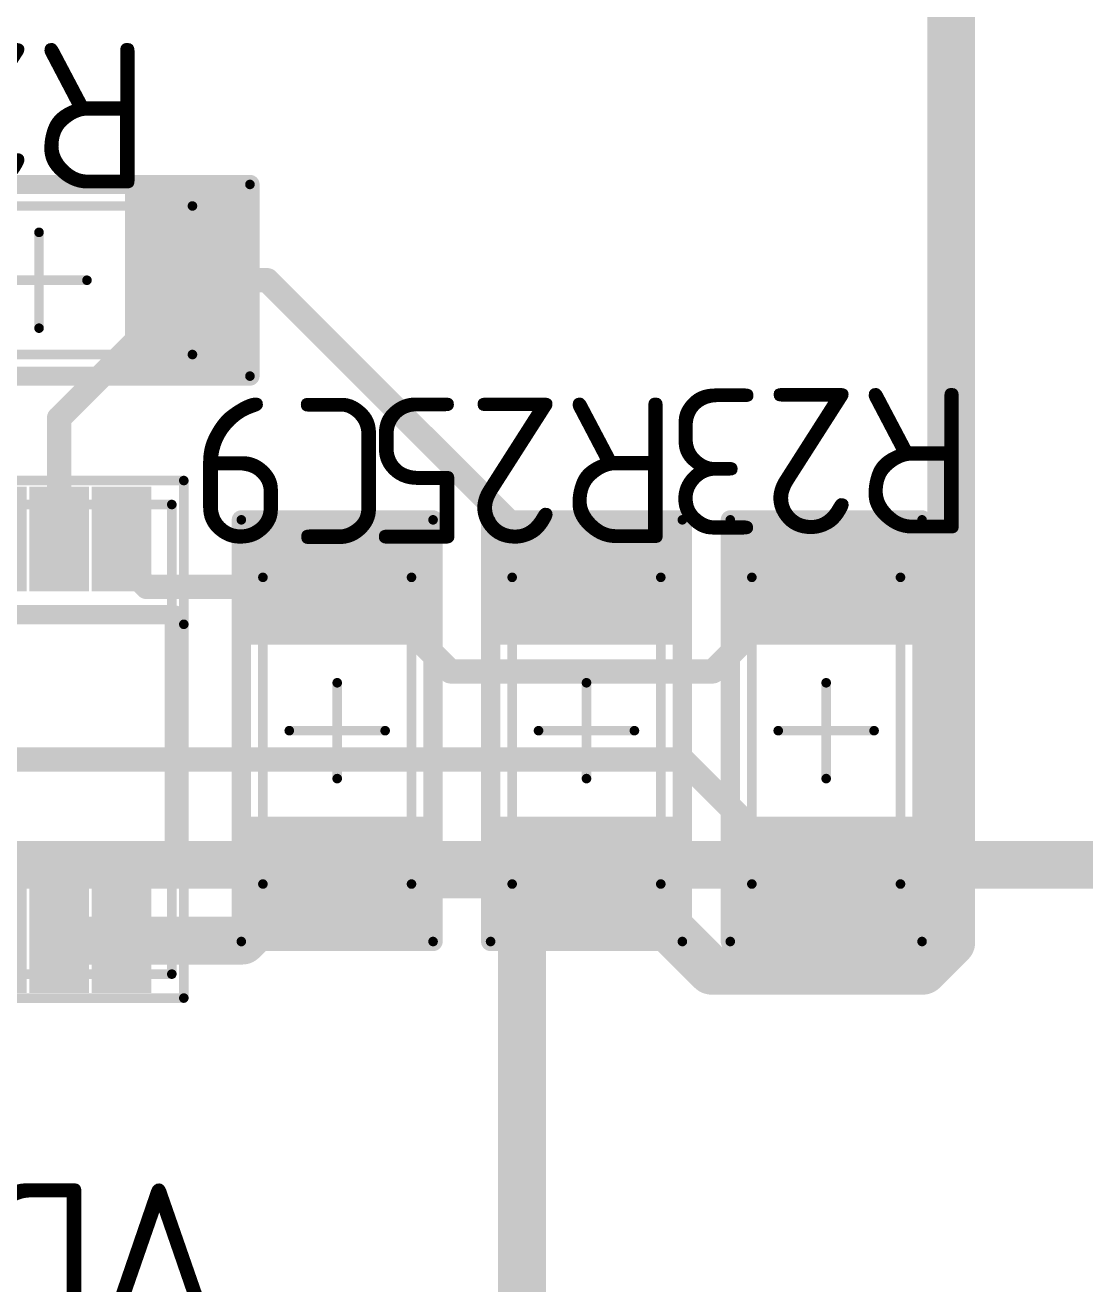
# Model space of a CAD drawing. Header units: inches. Extents: x 0 to 220, y -79 to 15.
# Drawn here: x 88.55 to 99.6, y -36.07 to -22.94 of the extents above; entities that cross this region are included whole.
import ezdxf

# ---------------------------------------------------------------- set-up
doc = ezdxf.new("R2010")
doc.units = ezdxf.units.IN
for name, color, linetype in [('Bottom Layer- Bottom', 5, 'Continuous'), ('Mechanical 1- Top Assy', 6, 'Continuous'), ('Mechanical 13', 56, 'Continuous'), ('Mechanical 15', 56, 'Continuous'), ('Top Layer- Top', 1, 'Continuous'), ('Top Overlay- Top Silk', 2, 'Continuous'), ('Top Paste- Top Paste', 8, 'Continuous'), ('Top Solder- Top Mask', 216, 'Continuous')]:
    doc.layers.add(name, color=color, linetype=linetype)
doc.styles.add('GOST type B', font='', dxfattribs={"height": 0.2})
doc.styles.get('GOST type B').set_extended_font_data('GOST type B')

# ---------------------------------------------------------------- blocks, each defined once
blk = doc.blocks.new('1206_27')
at = {"layer": 'Top Layer- Top'}
for points in [[(-2, -0.8), (-2, 0.8), (-1, 0.8), (-1, -0.8)], [(1, -0.8), (1, 0.8), (2, 0.8), (2, -0.8)]]:
    blk.add_hatch(color=7, dxfattribs=at).paths.add_polyline_path(points)
at = {"layer": 'Top Paste- Top Paste'}
for points in [[(-2, -0.8), (-2, 0.8), (-1, 0.8), (-1, -0.8)], [(1, -0.8), (1, 0.8), (2, 0.8), (2, -0.8)]]:
    blk.add_hatch(color=7, dxfattribs=at).paths.add_polyline_path(points)
at = {"layer": 'Top Solder- Top Mask'}
for points in [[(-2.102, -0.902), (-2.102, 0.902), (-0.898, 0.902), (-0.898, -0.902)], [(0.898, -0.902), (0.898, 0.902), (2.102, 0.902), (2.102, -0.902)]]:
    blk.add_hatch(color=7, dxfattribs=at).paths.add_polyline_path(points)
at = {"layer": 'Mechanical 13'}
for points in [[(-1.6, 0.775, 0.1, 0.1, 0), (-1.6, -0.775, 0.1, 0.1, 0)], [(1.6, 0.775, 0.1, 0.1, 0), (-1.6, 0.775, 0.1, 0.1, 0)], [(1.6, 0.775, 0.1, 0.1, 0), (1.6, -0.775, 0.1, 0.1, 0)], [(1.6, -0.775, 0.1, 0.1, 0), (-1.6, -0.775, 0.1, 0.1, 0)]]:
    blk.add_lwpolyline(points, format="xyseb", dxfattribs=at)
for points in [[(-1.625, 0.775, 0.05, 0.05, 1), (-1.575, 0.775, 0.05, 0.05, 1)], [(-1.625, 0.775, 0.05, 0.05, 1), (-1.575, 0.775, 0.05, 0.05, 1)], [(1.575, 0.775, 0.05, 0.05, 1), (1.625, 0.775, 0.05, 0.05, 1)], [(1.575, 0.775, 0.05, 0.05, 1), (1.625, 0.775, 0.05, 0.05, 1)], [(-1.625, -0.775, 0.05, 0.05, 1), (-1.575, -0.775, 0.05, 0.05, 1)], [(-1.625, -0.775, 0.05, 0.05, 1), (-1.575, -0.775, 0.05, 0.05, 1)], [(1.575, -0.775, 0.05, 0.05, 1), (1.625, -0.775, 0.05, 0.05, 1)], [(1.575, -0.775, 0.05, 0.05, 1), (1.625, -0.775, 0.05, 0.05, 1)]]:
    blk.add_lwpolyline(points, format="xyseb", close=True, dxfattribs=at)
at = {"layer": 'Mechanical 15'}
for points in [[(2.2, 1, 0.1, 0.1, 0), (-2.2, 1, 0.1, 0.1, 0)], [(-2.2, 1, 0.1, 0.1, 0), (-2.2, -1, 0.1, 0.1, 0)], [(2.2, 1, 0.1, 0.1, 0), (2.2, -1, 0.1, 0.1, 0)], [(0, 0.5, 0.1, 0.1, 0), (0, -0.5, 0.1, 0.1, 0)], [(0.5, 0, 0.1, 0.1, 0), (-0.5, 0, 0.1, 0.1, 0)], [(2.2, -1, 0.1, 0.1, 0), (-2.2, -1, 0.1, 0.1, 0)]]:
    blk.add_lwpolyline(points, format="xyseb", dxfattribs=at)
for points in [[(-2.225, 1, 0.05, 0.05, 1), (-2.175, 1, 0.05, 0.05, 1)], [(-2.225, 1, 0.05, 0.05, 1), (-2.175, 1, 0.05, 0.05, 1)], [(2.175, 1, 0.05, 0.05, 1), (2.225, 1, 0.05, 0.05, 1)], [(2.175, 1, 0.05, 0.05, 1), (2.225, 1, 0.05, 0.05, 1)], [(-0.025, 0.5, 0.05, 0.05, 1), (0.025, 0.5, 0.05, 0.05, 1)], [(-0.525, 0, 0.05, 0.05, 1), (-0.475, 0, 0.05, 0.05, 1)], [(0.475, 0, 0.05, 0.05, 1), (0.525, 0, 0.05, 0.05, 1)], [(-0.025, -0.5, 0.05, 0.05, 1), (0.025, -0.5, 0.05, 0.05, 1)], [(-2.225, -1, 0.05, 0.05, 1), (-2.175, -1, 0.05, 0.05, 1)], [(-2.225, -1, 0.05, 0.05, 1), (-2.175, -1, 0.05, 0.05, 1)], [(2.175, -1, 0.05, 0.05, 1), (2.225, -1, 0.05, 0.05, 1)], [(2.175, -1, 0.05, 0.05, 1), (2.225, -1, 0.05, 0.05, 1)]]:
    blk.add_lwpolyline(points, format="xyseb", close=True, dxfattribs=at)
at = {"layer": 'Top Overlay- Top Silk'}
for points in [[(-2.2, 1, 0.2, 0.2, 0), (-2.2, -1, 0.2, 0.2, 0)], [(2.2, 1, 0.2, 0.2, 0), (-2.2, 1, 0.2, 0.2, 0)], [(2.2, 1, 0.2, 0.2, 0), (2.2, -1, 0.2, 0.2, 0)], [(2.2, -1, 0.2, 0.2, 0), (-2.2, -1, 0.2, 0.2, 0)]]:
    blk.add_lwpolyline(points, format="xyseb", dxfattribs=at)
for points in [[(-2.25, 1, 0.1, 0.1, 1), (-2.15, 1, 0.1, 0.1, 1)], [(-2.25, 1, 0.1, 0.1, 1), (-2.15, 1, 0.1, 0.1, 1)], [(2.15, 1, 0.1, 0.1, 1), (2.25, 1, 0.1, 0.1, 1)], [(2.15, 1, 0.1, 0.1, 1), (2.25, 1, 0.1, 0.1, 1)], [(-2.25, -1, 0.1, 0.1, 1), (-2.15, -1, 0.1, 0.1, 1)], [(-2.25, -1, 0.1, 0.1, 1), (-2.15, -1, 0.1, 0.1, 1)], [(2.15, -1, 0.1, 0.1, 1), (2.25, -1, 0.1, 0.1, 1)], [(2.15, -1, 0.1, 0.1, 1), (2.25, -1, 0.1, 0.1, 1)]]:
    blk.add_lwpolyline(points, format="xyseb", close=True, dxfattribs=at)
blk = doc.blocks.new('1206_29')
at = {"layer": 'Top Layer- Top'}
for points in [[(-2, -0.8), (-2, 0.8), (-1, 0.8), (-1, -0.8)], [(1, -0.8), (1, 0.8), (2, 0.8), (2, -0.8)]]:
    blk.add_hatch(color=7, dxfattribs=at).paths.add_polyline_path(points)
at = {"layer": 'Top Paste- Top Paste'}
for points in [[(-2, -0.8), (-2, 0.8), (-1, 0.8), (-1, -0.8)], [(1, -0.8), (1, 0.8), (2, 0.8), (2, -0.8)]]:
    blk.add_hatch(color=7, dxfattribs=at).paths.add_polyline_path(points)
at = {"layer": 'Top Solder- Top Mask'}
for points in [[(-2.102, -0.902), (-2.102, 0.902), (-0.898, 0.902), (-0.898, -0.902)], [(0.898, -0.902), (0.898, 0.902), (2.102, 0.902), (2.102, -0.902)]]:
    blk.add_hatch(color=7, dxfattribs=at).paths.add_polyline_path(points)
at = {"layer": 'Mechanical 13'}
for points in [[(-1.6, 0.775, 0.1, 0.1, 0), (-1.6, -0.775, 0.1, 0.1, 0)], [(-1.6, 0.775, 0.1, 0.1, 0), (1.6, 0.775, 0.1, 0.1, 0)], [(1.6, 0.775, 0.1, 0.1, 0), (1.6, -0.775, 0.1, 0.1, 0)], [(-1.6, -0.775, 0.1, 0.1, 0), (1.6, -0.775, 0.1, 0.1, 0)]]:
    blk.add_lwpolyline(points, format="xyseb", dxfattribs=at)
for points in [[(-1.625, 0.775, 0.05, 0.05, 1), (-1.575, 0.775, 0.05, 0.05, 1)], [(-1.625, 0.775, 0.05, 0.05, 1), (-1.575, 0.775, 0.05, 0.05, 1)], [(1.575, 0.775, 0.05, 0.05, 1), (1.625, 0.775, 0.05, 0.05, 1)], [(1.575, 0.775, 0.05, 0.05, 1), (1.625, 0.775, 0.05, 0.05, 1)], [(-1.625, -0.775, 0.05, 0.05, 1), (-1.575, -0.775, 0.05, 0.05, 1)], [(-1.625, -0.775, 0.05, 0.05, 1), (-1.575, -0.775, 0.05, 0.05, 1)], [(1.575, -0.775, 0.05, 0.05, 1), (1.625, -0.775, 0.05, 0.05, 1)], [(1.575, -0.775, 0.05, 0.05, 1), (1.625, -0.775, 0.05, 0.05, 1)]]:
    blk.add_lwpolyline(points, format="xyseb", close=True, dxfattribs=at)
at = {"layer": 'Mechanical 15'}
for points in [[(-2.2, 1, 0.1, 0.1, 0), (2.2, 1, 0.1, 0.1, 0)], [(-2.2, 1, 0.1, 0.1, 0), (-2.2, -1, 0.1, 0.1, 0)], [(2.2, 1, 0.1, 0.1, 0), (2.2, -1, 0.1, 0.1, 0)], [(0, 0.5, 0.1, 0.1, 0), (0, -0.5, 0.1, 0.1, 0)], [(0.5, 0, 0.1, 0.1, 0), (-0.5, 0, 0.1, 0.1, 0)], [(-2.2, -1, 0.1, 0.1, 0), (2.2, -1, 0.1, 0.1, 0)]]:
    blk.add_lwpolyline(points, format="xyseb", dxfattribs=at)
for points in [[(-2.225, 1, 0.05, 0.05, 1), (-2.175, 1, 0.05, 0.05, 1)], [(-2.225, 1, 0.05, 0.05, 1), (-2.175, 1, 0.05, 0.05, 1)], [(2.175, 1, 0.05, 0.05, 1), (2.225, 1, 0.05, 0.05, 1)], [(2.175, 1, 0.05, 0.05, 1), (2.225, 1, 0.05, 0.05, 1)], [(-0.025, 0.5, 0.05, 0.05, 1), (0.025, 0.5, 0.05, 0.05, 1)], [(-0.525, 0, 0.05, 0.05, 1), (-0.475, 0, 0.05, 0.05, 1)], [(0.475, 0, 0.05, 0.05, 1), (0.525, 0, 0.05, 0.05, 1)], [(-0.025, -0.5, 0.05, 0.05, 1), (0.025, -0.5, 0.05, 0.05, 1)], [(-2.225, -1, 0.05, 0.05, 1), (-2.175, -1, 0.05, 0.05, 1)], [(-2.225, -1, 0.05, 0.05, 1), (-2.175, -1, 0.05, 0.05, 1)], [(2.175, -1, 0.05, 0.05, 1), (2.225, -1, 0.05, 0.05, 1)], [(2.175, -1, 0.05, 0.05, 1), (2.225, -1, 0.05, 0.05, 1)]]:
    blk.add_lwpolyline(points, format="xyseb", close=True, dxfattribs=at)
at = {"layer": 'Top Overlay- Top Silk'}
for points in [[(-2.2, 1, 0.2, 0.2, 0), (2.2, 1, 0.2, 0.2, 0)], [(-2.2, 1, 0.2, 0.2, 0), (-2.2, -1, 0.2, 0.2, 0)], [(2.2, 1, 0.2, 0.2, 0), (2.2, -1, 0.2, 0.2, 0)], [(-2.2, -1, 0.2, 0.2, 0), (2.2, -1, 0.2, 0.2, 0)]]:
    blk.add_lwpolyline(points, format="xyseb", dxfattribs=at)
for points in [[(-2.25, 1, 0.1, 0.1, 1), (-2.15, 1, 0.1, 0.1, 1)], [(-2.25, 1, 0.1, 0.1, 1), (-2.15, 1, 0.1, 0.1, 1)], [(2.15, 1, 0.1, 0.1, 1), (2.25, 1, 0.1, 0.1, 1)], [(2.15, 1, 0.1, 0.1, 1), (2.25, 1, 0.1, 0.1, 1)], [(-2.25, -1, 0.1, 0.1, 1), (-2.15, -1, 0.1, 0.1, 1)], [(-2.25, -1, 0.1, 0.1, 1), (-2.15, -1, 0.1, 0.1, 1)], [(2.15, -1, 0.1, 0.1, 1), (2.25, -1, 0.1, 0.1, 1)], [(2.15, -1, 0.1, 0.1, 1), (2.25, -1, 0.1, 0.1, 1)]]:
    blk.add_lwpolyline(points, format="xyseb", close=True, dxfattribs=at)
blk = doc.blocks.new('1206_31')
at = {"layer": 'Top Layer- Top'}
for points in [[(-2, -0.8), (-2, 0.8), (-1, 0.8), (-1, -0.8)], [(1, -0.8), (1, 0.8), (2, 0.8), (2, -0.8)]]:
    blk.add_hatch(color=7, dxfattribs=at).paths.add_polyline_path(points)
at = {"layer": 'Top Paste- Top Paste'}
for points in [[(-2, -0.8), (-2, 0.8), (-1, 0.8), (-1, -0.8)], [(1, -0.8), (1, 0.8), (2, 0.8), (2, -0.8)]]:
    blk.add_hatch(color=7, dxfattribs=at).paths.add_polyline_path(points)
at = {"layer": 'Top Solder- Top Mask'}
for points in [[(-2.102, -0.902), (-2.102, 0.902), (-0.898, 0.902), (-0.898, -0.902)], [(0.898, -0.902), (0.898, 0.902), (2.102, 0.902), (2.102, -0.902)]]:
    blk.add_hatch(color=7, dxfattribs=at).paths.add_polyline_path(points)
at = {"layer": 'Mechanical 13'}
for points in [[(-1.6, 0.775, 0.1, 0.1, 0), (-1.6, -0.775, 0.1, 0.1, 0)], [(-1.6, 0.775, 0.1, 0.1, 0), (1.6, 0.775, 0.1, 0.1, 0)], [(1.6, 0.775, 0.1, 0.1, 0), (1.6, -0.775, 0.1, 0.1, 0)], [(-1.6, -0.775, 0.1, 0.1, 0), (1.6, -0.775, 0.1, 0.1, 0)]]:
    blk.add_lwpolyline(points, format="xyseb", dxfattribs=at)
for points in [[(-1.625, 0.775, 0.05, 0.05, 1), (-1.575, 0.775, 0.05, 0.05, 1)], [(-1.625, 0.775, 0.05, 0.05, 1), (-1.575, 0.775, 0.05, 0.05, 1)], [(1.575, 0.775, 0.05, 0.05, 1), (1.625, 0.775, 0.05, 0.05, 1)], [(1.575, 0.775, 0.05, 0.05, 1), (1.625, 0.775, 0.05, 0.05, 1)], [(-1.625, -0.775, 0.05, 0.05, 1), (-1.575, -0.775, 0.05, 0.05, 1)], [(-1.625, -0.775, 0.05, 0.05, 1), (-1.575, -0.775, 0.05, 0.05, 1)], [(1.575, -0.775, 0.05, 0.05, 1), (1.625, -0.775, 0.05, 0.05, 1)], [(1.575, -0.775, 0.05, 0.05, 1), (1.625, -0.775, 0.05, 0.05, 1)]]:
    blk.add_lwpolyline(points, format="xyseb", close=True, dxfattribs=at)
at = {"layer": 'Mechanical 15'}
for points in [[(-2.2, 1, 0.1, 0.1, 0), (2.2, 1, 0.1, 0.1, 0)], [(-2.2, 1, 0.1, 0.1, 0), (-2.2, -1, 0.1, 0.1, 0)], [(2.2, 1, 0.1, 0.1, 0), (2.2, -1, 0.1, 0.1, 0)], [(0, 0.5, 0.1, 0.1, 0), (0, -0.5, 0.1, 0.1, 0)], [(-0.5, 0, 0.1, 0.1, 0), (0.5, 0, 0.1, 0.1, 0)], [(-2.2, -1, 0.1, 0.1, 0), (2.2, -1, 0.1, 0.1, 0)]]:
    blk.add_lwpolyline(points, format="xyseb", dxfattribs=at)
for points in [[(-2.225, 1, 0.05, 0.05, 1), (-2.175, 1, 0.05, 0.05, 1)], [(-2.225, 1, 0.05, 0.05, 1), (-2.175, 1, 0.05, 0.05, 1)], [(2.175, 1, 0.05, 0.05, 1), (2.225, 1, 0.05, 0.05, 1)], [(2.175, 1, 0.05, 0.05, 1), (2.225, 1, 0.05, 0.05, 1)], [(-0.025, 0.5, 0.05, 0.05, 1), (0.025, 0.5, 0.05, 0.05, 1)], [(-0.525, 0, 0.05, 0.05, 1), (-0.475, 0, 0.05, 0.05, 1)], [(0.475, 0, 0.05, 0.05, 1), (0.525, 0, 0.05, 0.05, 1)], [(-0.025, -0.5, 0.05, 0.05, 1), (0.025, -0.5, 0.05, 0.05, 1)], [(-2.225, -1, 0.05, 0.05, 1), (-2.175, -1, 0.05, 0.05, 1)], [(-2.225, -1, 0.05, 0.05, 1), (-2.175, -1, 0.05, 0.05, 1)], [(2.175, -1, 0.05, 0.05, 1), (2.225, -1, 0.05, 0.05, 1)], [(2.175, -1, 0.05, 0.05, 1), (2.225, -1, 0.05, 0.05, 1)]]:
    blk.add_lwpolyline(points, format="xyseb", close=True, dxfattribs=at)
at = {"layer": 'Top Overlay- Top Silk'}
for points in [[(-2.2, 1, 0.2, 0.2, 0), (-2.2, -1, 0.2, 0.2, 0)], [(-2.2, 1, 0.2, 0.2, 0), (2.2, 1, 0.2, 0.2, 0)], [(2.2, 1, 0.2, 0.2, 0), (2.2, -1, 0.2, 0.2, 0)], [(-2.2, -1, 0.2, 0.2, 0), (2.2, -1, 0.2, 0.2, 0)]]:
    blk.add_lwpolyline(points, format="xyseb", dxfattribs=at)
for points in [[(-2.25, 1, 0.1, 0.1, 1), (-2.15, 1, 0.1, 0.1, 1)], [(-2.25, 1, 0.1, 0.1, 1), (-2.15, 1, 0.1, 0.1, 1)], [(2.15, 1, 0.1, 0.1, 1), (2.25, 1, 0.1, 0.1, 1)], [(2.15, 1, 0.1, 0.1, 1), (2.25, 1, 0.1, 0.1, 1)], [(-2.25, -1, 0.1, 0.1, 1), (-2.15, -1, 0.1, 0.1, 1)], [(-2.25, -1, 0.1, 0.1, 1), (-2.15, -1, 0.1, 0.1, 1)], [(2.15, -1, 0.1, 0.1, 1), (2.25, -1, 0.1, 0.1, 1)], [(2.15, -1, 0.1, 0.1, 1), (2.25, -1, 0.1, 0.1, 1)]]:
    blk.add_lwpolyline(points, format="xyseb", close=True, dxfattribs=at)
blk = doc.blocks.new('8_MSOP_42')
at = {"layer": 'Mechanical 1- Top Assy'}
h = blk.add_hatch(color=7, dxfattribs=at)
edge = h.paths.add_edge_path()
edge.add_arc((-0.1, 0.1), 0.25, 0, 360)
at = {"layer": 'Top Layer- Top'}
for points in [[(-0.21, 3.745), (-0.21, 4.635), (0.21, 4.635), (0.21, 3.745)], [(0.44, 3.745), (0.44, 4.635), (0.86, 4.635), (0.86, 3.745)], [(1.09, 3.745), (1.09, 4.635), (1.51, 4.635), (1.51, 3.745)], [(1.74, 3.745), (1.74, 4.635), (2.16, 4.635), (2.16, 3.745)], [(-0.21, -0.445), (-0.21, 0.445), (0.21, 0.445), (0.21, -0.445)], [(0.44, -0.445), (0.44, 0.445), (0.86, 0.445), (0.86, -0.445)], [(1.09, -0.445), (1.09, 0.445), (1.51, 0.445), (1.51, -0.445)], [(1.74, -0.445), (1.74, 0.445), (2.16, 0.445), (2.16, -0.445)]]:
    blk.add_hatch(color=7, dxfattribs=at).paths.add_polyline_path(points)
at = {"layer": 'Top Overlay- Top Silk'}
blk.add_hatch(color=2, dxfattribs=at).paths.add_polyline_path([(-0.525, 0.8), (0.195, 0.8), (-0.525, 1.52)])
h = blk.add_hatch(color=7, dxfattribs=at)
edge = h.paths.add_edge_path()
edge.add_arc((-0.7, 0), 0.25, 0, 360)
at = {"layer": 'Top Paste- Top Paste'}
for points in [[(-0.21, 3.745), (-0.21, 4.635), (0.21, 4.635), (0.21, 3.745)], [(0.44, 3.745), (0.44, 4.635), (0.86, 4.635), (0.86, 3.745)], [(1.09, 3.745), (1.09, 4.635), (1.51, 4.635), (1.51, 3.745)], [(1.74, 3.745), (1.74, 4.635), (2.16, 4.635), (2.16, 3.745)], [(-0.21, -0.445), (-0.21, 0.445), (0.21, 0.445), (0.21, -0.445)], [(0.44, -0.445), (0.44, 0.445), (0.86, 0.445), (0.86, -0.445)], [(1.09, -0.445), (1.09, 0.445), (1.51, 0.445), (1.51, -0.445)], [(1.74, -0.445), (1.74, 0.445), (2.16, 0.445), (2.16, -0.445)]]:
    blk.add_hatch(color=7, dxfattribs=at).paths.add_polyline_path(points)
at = {"layer": 'Top Solder- Top Mask'}
for points in [[(-0.312, 3.643), (-0.312, 4.737), (0.312, 4.737), (0.312, 3.643)], [(0.338, 3.643), (0.338, 4.737), (0.962, 4.737), (0.962, 3.643)], [(0.988, 3.643), (0.988, 4.737), (1.612, 4.737), (1.612, 3.643)], [(1.638, 3.643), (1.638, 4.737), (2.262, 4.737), (2.262, 3.643)], [(-0.312, -0.547), (-0.312, 0.547), (0.312, 0.547), (0.312, -0.547)], [(0.338, -0.547), (0.338, 0.547), (0.962, 0.547), (0.962, -0.547)], [(0.988, -0.547), (0.988, 0.547), (1.612, 0.547), (1.612, -0.547)], [(1.638, -0.547), (1.638, 0.547), (2.262, 0.547), (2.262, -0.547)]]:
    blk.add_hatch(color=7, dxfattribs=at).paths.add_polyline_path(points)
at = {"layer": 'Mechanical 1- Top Assy'}
for points in [[(-0.525, -0.35, 0.1, 0.1, 0), (-0.525, 4.55, 0.1, 0.1, 0)], [(-0.525, 4.55, 0.1, 0.1, 0), (2.475, 4.55, 0.1, 0.1, 0)], [(2.475, -0.35, 0.1, 0.1, 0), (2.475, 4.55, 0.1, 0.1, 0)], [(-0.525, -0.35, 0.1, 0.1, 0), (2.475, -0.35, 0.1, 0.1, 0)]]:
    blk.add_lwpolyline(points, format="xyseb", dxfattribs=at)
for points in [[(-0.55, 4.55, 0.05, 0.05, 1), (-0.5, 4.55, 0.05, 0.05, 1)], [(-0.55, 4.55, 0.05, 0.05, 1), (-0.5, 4.55, 0.05, 0.05, 1)], [(2.45, 4.55, 0.05, 0.05, 1), (2.5, 4.55, 0.05, 0.05, 1)], [(2.45, 4.55, 0.05, 0.05, 1), (2.5, 4.55, 0.05, 0.05, 1)], [(-0.55, -0.35, 0.05, 0.05, 1), (-0.5, -0.35, 0.05, 0.05, 1)], [(-0.55, -0.35, 0.05, 0.05, 1), (-0.5, -0.35, 0.05, 0.05, 1)], [(2.45, -0.35, 0.05, 0.05, 1), (2.5, -0.35, 0.05, 0.05, 1)], [(2.45, -0.35, 0.05, 0.05, 1), (2.5, -0.35, 0.05, 0.05, 1)]]:
    blk.add_lwpolyline(points, format="xyseb", close=True, dxfattribs=at)
at = {"layer": 'Mechanical 15'}
for points in [[(-0.6, 4.8, 0.1, 0.1, 0), (2.6, 4.8, 0.1, 0.1, 0)], [(-0.6, -0.6, 0.1, 0.1, 0), (-0.6, 4.8, 0.1, 0.1, 0)], [(2.6, 3.3, 0.1, 0.1, 0), (2.6, 4.8, 0.1, 0.1, 0)], [(2.6, -0.6, 0.1, 0.1, 0), (2.6, 3.3, 0.1, 0.1, 0)], [(-0.6, -0.6, 0.1, 0.1, 0), (2.6, -0.6, 0.1, 0.1, 0)]]:
    blk.add_lwpolyline(points, format="xyseb", dxfattribs=at)
for points in [[(-0.625, 4.8, 0.05, 0.05, 1), (-0.575, 4.8, 0.05, 0.05, 1)], [(-0.625, 4.8, 0.05, 0.05, 1), (-0.575, 4.8, 0.05, 0.05, 1)], [(2.575, 4.8, 0.05, 0.05, 1), (2.625, 4.8, 0.05, 0.05, 1)], [(2.575, 4.8, 0.05, 0.05, 1), (2.625, 4.8, 0.05, 0.05, 1)], [(2.575, 3.3, 0.05, 0.05, 1), (2.625, 3.3, 0.05, 0.05, 1)], [(2.575, 3.3, 0.05, 0.05, 1), (2.625, 3.3, 0.05, 0.05, 1)], [(-0.625, -0.6, 0.05, 0.05, 1), (-0.575, -0.6, 0.05, 0.05, 1)], [(-0.625, -0.6, 0.05, 0.05, 1), (-0.575, -0.6, 0.05, 0.05, 1)], [(2.575, -0.6, 0.05, 0.05, 1), (2.625, -0.6, 0.05, 0.05, 1)], [(2.575, -0.6, 0.05, 0.05, 1), (2.625, -0.6, 0.05, 0.05, 1)]]:
    blk.add_lwpolyline(points, format="xyseb", close=True, dxfattribs=at)
at = {"layer": 'Top Overlay- Top Silk'}
for points in [[(-0.525, 3.4, 0.2, 0.2, 0), (2.5, 3.4, 0.2, 0.2, 0)], [(-0.525, 0.8, 0.2, 0.2, 0), (-0.525, 3.4, 0.2, 0.2, 0)], [(2.5, 0.8, 0.2, 0.2, 0), (2.5, 3.4, 0.2, 0.2, 0)], [(-0.525, 0.8, 0.2, 0.2, 0), (2.5, 0.8, 0.2, 0.2, 0)]]:
    blk.add_lwpolyline(points, format="xyseb", dxfattribs=at)
for points in [[(-0.575, 3.4, 0.1, 0.1, 1), (-0.475, 3.4, 0.1, 0.1, 1)], [(-0.575, 3.4, 0.1, 0.1, 1), (-0.475, 3.4, 0.1, 0.1, 1)], [(2.45, 3.4, 0.1, 0.1, 1), (2.55, 3.4, 0.1, 0.1, 1)], [(2.45, 3.4, 0.1, 0.1, 1), (2.55, 3.4, 0.1, 0.1, 1)], [(-0.575, 0.8, 0.1, 0.1, 1), (-0.475, 0.8, 0.1, 0.1, 1)], [(-0.575, 0.8, 0.1, 0.1, 1), (-0.475, 0.8, 0.1, 0.1, 1)], [(2.45, 0.8, 0.1, 0.1, 1), (2.55, 0.8, 0.1, 0.1, 1)], [(2.45, 0.8, 0.1, 0.1, 1), (2.55, 0.8, 0.1, 0.1, 1)]]:
    blk.add_lwpolyline(points, format="xyseb", close=True, dxfattribs=at)
blk = doc.blocks.new('CAP__1206_49')
at = {"layer": 'Top Layer- Top'}
for points in [[(-2, -0.8), (-2, 0.8), (-1, 0.8), (-1, -0.8)], [(1, -0.8), (1, 0.8), (2, 0.8), (2, -0.8)]]:
    blk.add_hatch(color=7, dxfattribs=at).paths.add_polyline_path(points)
at = {"layer": 'Top Paste- Top Paste'}
for points in [[(-2, -0.8), (-2, 0.8), (-1, 0.8), (-1, -0.8)], [(1, -0.8), (1, 0.8), (2, 0.8), (2, -0.8)]]:
    blk.add_hatch(color=7, dxfattribs=at).paths.add_polyline_path(points)
at = {"layer": 'Top Solder- Top Mask'}
for points in [[(-2.102, -0.902), (-2.102, 0.902), (-0.898, 0.902), (-0.898, -0.902)], [(0.898, -0.902), (0.898, 0.902), (2.102, 0.902), (2.102, -0.902)]]:
    blk.add_hatch(color=7, dxfattribs=at).paths.add_polyline_path(points)
at = {"layer": 'Mechanical 13'}
for points in [[(-1.6, 0.775, 0.1, 0.1, 0), (1.6, 0.775, 0.1, 0.1, 0)], [(-1.6, 0.775, 0.1, 0.1, 0), (-1.6, -0.775, 0.1, 0.1, 0)], [(1.6, 0.775, 0.1, 0.1, 0), (1.6, -0.775, 0.1, 0.1, 0)], [(-1.6, -0.775, 0.1, 0.1, 0), (1.6, -0.775, 0.1, 0.1, 0)]]:
    blk.add_lwpolyline(points, format="xyseb", dxfattribs=at)
for points in [[(-1.625, 0.775, 0.05, 0.05, 1), (-1.575, 0.775, 0.05, 0.05, 1)], [(-1.625, 0.775, 0.05, 0.05, 1), (-1.575, 0.775, 0.05, 0.05, 1)], [(1.575, 0.775, 0.05, 0.05, 1), (1.625, 0.775, 0.05, 0.05, 1)], [(1.575, 0.775, 0.05, 0.05, 1), (1.625, 0.775, 0.05, 0.05, 1)], [(-1.625, -0.775, 0.05, 0.05, 1), (-1.575, -0.775, 0.05, 0.05, 1)], [(-1.625, -0.775, 0.05, 0.05, 1), (-1.575, -0.775, 0.05, 0.05, 1)], [(1.575, -0.775, 0.05, 0.05, 1), (1.625, -0.775, 0.05, 0.05, 1)], [(1.575, -0.775, 0.05, 0.05, 1), (1.625, -0.775, 0.05, 0.05, 1)]]:
    blk.add_lwpolyline(points, format="xyseb", close=True, dxfattribs=at)
at = {"layer": 'Mechanical 15'}
for points in [[(-2.2, 1, 0.1, 0.1, 0), (-2.2, -1, 0.1, 0.1, 0)], [(-2.2, 1, 0.1, 0.1, 0), (2.2, 1, 0.1, 0.1, 0)], [(2.2, 1, 0.1, 0.1, 0), (2.2, -1, 0.1, 0.1, 0)], [(0, 0.5, 0.1, 0.1, 0), (0, -0.5, 0.1, 0.1, 0)], [(-0.5, 0, 0.1, 0.1, 0), (0.5, 0, 0.1, 0.1, 0)], [(-2.2, -1, 0.1, 0.1, 0), (2.2, -1, 0.1, 0.1, 0)]]:
    blk.add_lwpolyline(points, format="xyseb", dxfattribs=at)
for points in [[(-2.225, 1, 0.05, 0.05, 1), (-2.175, 1, 0.05, 0.05, 1)], [(-2.225, 1, 0.05, 0.05, 1), (-2.175, 1, 0.05, 0.05, 1)], [(2.175, 1, 0.05, 0.05, 1), (2.225, 1, 0.05, 0.05, 1)], [(2.175, 1, 0.05, 0.05, 1), (2.225, 1, 0.05, 0.05, 1)], [(-0.025, 0.5, 0.05, 0.05, 1), (0.025, 0.5, 0.05, 0.05, 1)], [(-0.525, 0, 0.05, 0.05, 1), (-0.475, 0, 0.05, 0.05, 1)], [(0.475, 0, 0.05, 0.05, 1), (0.525, 0, 0.05, 0.05, 1)], [(-0.025, -0.5, 0.05, 0.05, 1), (0.025, -0.5, 0.05, 0.05, 1)], [(-2.225, -1, 0.05, 0.05, 1), (-2.175, -1, 0.05, 0.05, 1)], [(-2.225, -1, 0.05, 0.05, 1), (-2.175, -1, 0.05, 0.05, 1)], [(2.175, -1, 0.05, 0.05, 1), (2.225, -1, 0.05, 0.05, 1)], [(2.175, -1, 0.05, 0.05, 1), (2.225, -1, 0.05, 0.05, 1)]]:
    blk.add_lwpolyline(points, format="xyseb", close=True, dxfattribs=at)
at = {"layer": 'Top Overlay- Top Silk'}
for points in [[(-2.2, 1, 0.2, 0.2, 0), (2.2, 1, 0.2, 0.2, 0)], [(-2.2, 1, 0.2, 0.2, 0), (-2.2, -1, 0.2, 0.2, 0)], [(2.2, 1, 0.2, 0.2, 0), (2.2, -1, 0.2, 0.2, 0)], [(-2.2, -1, 0.2, 0.2, 0), (2.2, -1, 0.2, 0.2, 0)]]:
    blk.add_lwpolyline(points, format="xyseb", dxfattribs=at)
for points in [[(-2.25, 1, 0.1, 0.1, 1), (-2.15, 1, 0.1, 0.1, 1)], [(-2.25, 1, 0.1, 0.1, 1), (-2.15, 1, 0.1, 0.1, 1)], [(2.15, 1, 0.1, 0.1, 1), (2.25, 1, 0.1, 0.1, 1)], [(2.15, 1, 0.1, 0.1, 1), (2.25, 1, 0.1, 0.1, 1)], [(-2.25, -1, 0.1, 0.1, 1), (-2.15, -1, 0.1, 0.1, 1)], [(-2.25, -1, 0.1, 0.1, 1), (-2.15, -1, 0.1, 0.1, 1)], [(2.15, -1, 0.1, 0.1, 1), (2.25, -1, 0.1, 0.1, 1)], [(2.15, -1, 0.1, 0.1, 1), (2.25, -1, 0.1, 0.1, 1)]]:
    blk.add_lwpolyline(points, format="xyseb", close=True, dxfattribs=at)

msp = doc.modelspace()

# ---------------------------------------------------------------- linework, layer by layer
at = {"layer": 'Bottom Layer- Bottom'}
msp.add_lwpolyline([(86.69, -31.7, 0.5, 0.5, 0), (128.7, -31.7, 0.5, 0.5, 0)], format="xyseb", dxfattribs=at)
at = {"layer": 'Top Layer- Top'}
for points in [[(98.204, -32.509, 0.5, 0.5, 0), (98.204, -14.304, 0.5, 0.5, 0)], [(90.19, -25.6, 0.254, 0.254, 0), (91.071, -25.6, 0.254, 0.254, 0)], [(90.19, -25.9, 0.254, 0.254, 0), (90.19, -25.6, 0.254, 0.254, 0)], [(91.071, -25.6, 0.254, 0.254, 0), (93.727, -28.256, 0.254, 0.254, 0)], [(89.817, -26.273, 0.254, 0.254, 0), (90.19, -25.9, 0.254, 0.254, 0)], [(88.9, -27.038, 0.254, 0.254, 0), (89.665, -26.273, 0.254, 0.254, 0)], [(89.665, -26.273, 0.254, 0.254, 0), (89.817, -26.273, 0.254, 0.254, 0)], [(88.9, -28.3, 0.254, 0.254, 0), (88.9, -27.038, 0.254, 0.254, 0)], [(89.55, -28.535, 0.254, 0.254, 0), (89.55, -28.3, 0.254, 0.254, 0)], [(93.727, -28.427, 0.254, 0.254, 0), (93.727, -28.256, 0.254, 0.254, 0)], [(93.727, -28.427, 0.254, 0.254, 0), (94.1, -28.8, 0.254, 0.254, 0)], [(89.55, -28.535, 0.254, 0.254, 0), (89.815, -28.8, 0.254, 0.254, 0)], [(89.815, -28.8, 0.254, 0.254, 0), (91.8, -28.8, 0.254, 0.254, 0)], [(91.8, -28.8, 0.254, 0.254, 0), (92.1, -28.8, 0.254, 0.254, 0)], [(92.1, -28.8, 0.254, 0.254, 0), (92.981, -29.681, 0.254, 0.254, 0)], [(94.1, -28.8, 0.254, 0.254, 0), (94.4, -28.8, 0.254, 0.254, 0)], [(95.719, -29.681, 0.254, 0.254, 0), (96.6, -28.8, 0.254, 0.254, 0)], [(96.6, -28.8, 0.254, 0.254, 0), (96.9, -28.8, 0.254, 0.254, 0)], [(92.981, -29.681, 0.254, 0.254, 0), (95.719, -29.681, 0.254, 0.254, 0)], [(87.39, -30.6, 0.254, 0.254, 0), (95.4, -30.6, 0.254, 0.254, 0)], [(95.4, -30.6, 0.254, 0.254, 0), (96.6, -31.8, 0.254, 0.254, 0)], [(90.81, -32.49, 0.5, 0.5, 0), (91.5, -31.8, 0.5, 0.5, 0)], [(91.5, -31.8, 0.5, 0.5, 0), (91.8, -31.8, 0.5, 0.5, 0)], [(91.8, -31.8, 0.5, 0.5, 0), (94.1, -31.8, 0.5, 0.5, 0)], [(93.727, -32.173, 0.5, 0.5, 0), (94.1, -31.8, 0.5, 0.5, 0)], [(94.4, -31.8, 0.5, 0.5, 0), (94.7, -31.8, 0.5, 0.5, 0)], [(94.7, -31.8, 0.5, 0.5, 0), (95.704, -32.804, 0.5, 0.5, 0)], [(96.6, -31.8, 0.254, 0.254, 0), (96.9, -31.8, 0.254, 0.254, 0)], [(93.727, -43.863, 0.5, 0.5, 0), (93.727, -32.173, 0.5, 0.5, 0)], [(88.964, -32.49, 0.5, 0.5, 0), (89.55, -32.49, 0.5, 0.5, 0)], [(88.9, -32.49, 0.372, 0.372, 0), (88.964, -32.49, 0.372, 0.372, 0)], [(89.55, -32.49, 0.5, 0.5, 0), (90.81, -32.49, 0.5, 0.5, 0)], [(97.909, -32.804, 0.5, 0.5, 0), (98.204, -32.509, 0.5, 0.5, 0)], [(95.704, -32.804, 0.5, 0.5, 0), (97.909, -32.804, 0.5, 0.5, 0)]]:
    msp.add_lwpolyline(points, format="xyseb", dxfattribs=at)
for points in [[(90.126, -25.6, 0.127, 0.127, 1), (90.253, -25.6, 0.127, 0.127, 1)], [(90.126, -25.6, 0.127, 0.127, 1), (90.253, -25.6, 0.127, 0.127, 1)], [(91.007, -25.6, 0.127, 0.127, 1), (91.134, -25.6, 0.127, 0.127, 1)], [(91.007, -25.6, 0.127, 0.127, 1), (91.134, -25.6, 0.127, 0.127, 1)], [(90.126, -25.9, 0.127, 0.127, 1), (90.253, -25.9, 0.127, 0.127, 1)], [(90.126, -25.9, 0.127, 0.127, 1), (90.253, -25.9, 0.127, 0.127, 1)], [(89.601, -26.273, 0.127, 0.127, 1), (89.728, -26.273, 0.127, 0.127, 1)], [(89.601, -26.273, 0.127, 0.127, 1), (89.728, -26.273, 0.127, 0.127, 1)], [(89.753, -26.273, 0.127, 0.127, 1), (89.88, -26.273, 0.127, 0.127, 1)], [(89.753, -26.273, 0.127, 0.127, 1), (89.88, -26.273, 0.127, 0.127, 1)], [(88.836, -27.038, 0.127, 0.127, 1), (88.963, -27.038, 0.127, 0.127, 1)], [(88.836, -27.038, 0.127, 0.127, 1), (88.963, -27.038, 0.127, 0.127, 1)], [(88.836, -28.3, 0.127, 0.127, 1), (88.963, -28.3, 0.127, 0.127, 1)], [(89.486, -28.3, 0.127, 0.127, 1), (89.613, -28.3, 0.127, 0.127, 1)], [(93.663, -28.256, 0.127, 0.127, 1), (93.79, -28.256, 0.127, 0.127, 1)], [(93.663, -28.256, 0.127, 0.127, 1), (93.79, -28.256, 0.127, 0.127, 1)], [(93.663, -28.427, 0.127, 0.127, 1), (93.79, -28.427, 0.127, 0.127, 1)], [(93.663, -28.427, 0.127, 0.127, 1), (93.79, -28.427, 0.127, 0.127, 1)], [(89.486, -28.535, 0.127, 0.127, 1), (89.613, -28.535, 0.127, 0.127, 1)], [(89.486, -28.535, 0.127, 0.127, 1), (89.613, -28.535, 0.127, 0.127, 1)], [(89.751, -28.8, 0.127, 0.127, 1), (89.878, -28.8, 0.127, 0.127, 1)], [(89.751, -28.8, 0.127, 0.127, 1), (89.878, -28.8, 0.127, 0.127, 1)], [(91.736, -28.8, 0.127, 0.127, 1), (91.863, -28.8, 0.127, 0.127, 1)], [(91.736, -28.8, 0.127, 0.127, 1), (91.863, -28.8, 0.127, 0.127, 1)], [(92.036, -28.8, 0.127, 0.127, 1), (92.163, -28.8, 0.127, 0.127, 1)], [(92.036, -28.8, 0.127, 0.127, 1), (92.163, -28.8, 0.127, 0.127, 1)], [(94.036, -28.8, 0.127, 0.127, 1), (94.163, -28.8, 0.127, 0.127, 1)], [(94.036, -28.8, 0.127, 0.127, 1), (94.163, -28.8, 0.127, 0.127, 1)], [(94.336, -28.8, 0.127, 0.127, 1), (94.463, -28.8, 0.127, 0.127, 1)], [(96.536, -28.8, 0.127, 0.127, 1), (96.663, -28.8, 0.127, 0.127, 1)], [(96.536, -28.8, 0.127, 0.127, 1), (96.663, -28.8, 0.127, 0.127, 1)], [(96.836, -28.8, 0.127, 0.127, 1), (96.963, -28.8, 0.127, 0.127, 1)], [(92.918, -29.681, 0.127, 0.127, 1), (93.045, -29.681, 0.127, 0.127, 1)], [(92.918, -29.681, 0.127, 0.127, 1), (93.045, -29.681, 0.127, 0.127, 1)], [(95.655, -29.681, 0.127, 0.127, 1), (95.782, -29.681, 0.127, 0.127, 1)], [(95.655, -29.681, 0.127, 0.127, 1), (95.782, -29.681, 0.127, 0.127, 1)], [(95.337, -30.6, 0.127, 0.127, 1), (95.464, -30.6, 0.127, 0.127, 1)], [(95.337, -30.6, 0.127, 0.127, 1), (95.464, -30.6, 0.127, 0.127, 1)], [(91.375, -31.8, 0.25, 0.25, 1), (91.625, -31.8, 0.25, 0.25, 1)], [(91.375, -31.8, 0.25, 0.25, 1), (91.625, -31.8, 0.25, 0.25, 1)], [(91.675, -31.8, 0.25, 0.25, 1), (91.925, -31.8, 0.25, 0.25, 1)], [(91.675, -31.8, 0.25, 0.25, 1), (91.925, -31.8, 0.25, 0.25, 1)], [(93.975, -31.8, 0.25, 0.25, 1), (94.225, -31.8, 0.25, 0.25, 1)], [(93.975, -31.8, 0.25, 0.25, 1), (94.225, -31.8, 0.25, 0.25, 1)], [(94.275, -31.8, 0.25, 0.25, 1), (94.525, -31.8, 0.25, 0.25, 1)], [(94.575, -31.8, 0.25, 0.25, 1), (94.825, -31.8, 0.25, 0.25, 1)], [(94.575, -31.8, 0.25, 0.25, 1), (94.825, -31.8, 0.25, 0.25, 1)], [(96.536, -31.8, 0.127, 0.127, 1), (96.663, -31.8, 0.127, 0.127, 1)], [(96.536, -31.8, 0.127, 0.127, 1), (96.663, -31.8, 0.127, 0.127, 1)], [(96.836, -31.8, 0.127, 0.127, 1), (96.963, -31.8, 0.127, 0.127, 1)], [(93.602, -32.173, 0.25, 0.25, 1), (93.852, -32.173, 0.25, 0.25, 1)], [(93.602, -32.173, 0.25, 0.25, 1), (93.852, -32.173, 0.25, 0.25, 1)], [(88.839, -32.49, 0.25, 0.25, 1), (89.089, -32.49, 0.25, 0.25, 1)], [(88.807, -32.49, 0.186, 0.186, 1), (88.993, -32.49, 0.186, 0.186, 1)], [(88.871, -32.49, 0.186, 0.186, 1), (89.057, -32.49, 0.186, 0.186, 1)], [(89.425, -32.49, 0.25, 0.25, 1), (89.675, -32.49, 0.25, 0.25, 1)], [(89.425, -32.49, 0.25, 0.25, 1), (89.675, -32.49, 0.25, 0.25, 1)], [(90.685, -32.49, 0.25, 0.25, 1), (90.935, -32.49, 0.25, 0.25, 1)], [(90.685, -32.49, 0.25, 0.25, 1), (90.935, -32.49, 0.25, 0.25, 1)], [(98.079, -32.509, 0.25, 0.25, 1), (98.329, -32.509, 0.25, 0.25, 1)], [(98.079, -32.509, 0.25, 0.25, 1), (98.329, -32.509, 0.25, 0.25, 1)], [(95.579, -32.804, 0.25, 0.25, 1), (95.829, -32.804, 0.25, 0.25, 1)], [(95.579, -32.804, 0.25, 0.25, 1), (95.829, -32.804, 0.25, 0.25, 1)], [(97.784, -32.804, 0.25, 0.25, 1), (98.034, -32.804, 0.25, 0.25, 1)], [(97.784, -32.804, 0.25, 0.25, 1), (98.034, -32.804, 0.25, 0.25, 1)]]:
    msp.add_lwpolyline(points, format="xyseb", close=True, dxfattribs=at)

# ---------------------------------------------------------------- block references
for name, p, rotation in [('1206_27', (88.69, -25.6), 180), ('CAP__1206_49', (91.8, -30.3), 90), ('1206_29', (94.4, -30.3), 90), ('1206_31', (96.9, -30.3), 90)]:
    msp.add_blockref(name, p, dxfattribs=dict(rotation=rotation))
msp.add_blockref('8_MSOP_42', (87.6, -32.49))

# ---------------------------------------------------------------- texts
at = {"layer": 'Top Overlay- Top Silk', "style": 'GOST type B'}
for s, p in [('R27', (89.842, -23.124)), ('R23', (98.439, -26.724)), ('C9', (92.36, -26.824)), ('R25', (95.351, -26.824)), ('VD7', (90.597, -35.024))]:
    msp.add_text(s, height=1.524, rotation=180, dxfattribs=at).set_placement(p)

doc.saveas('drawing.dxf')
